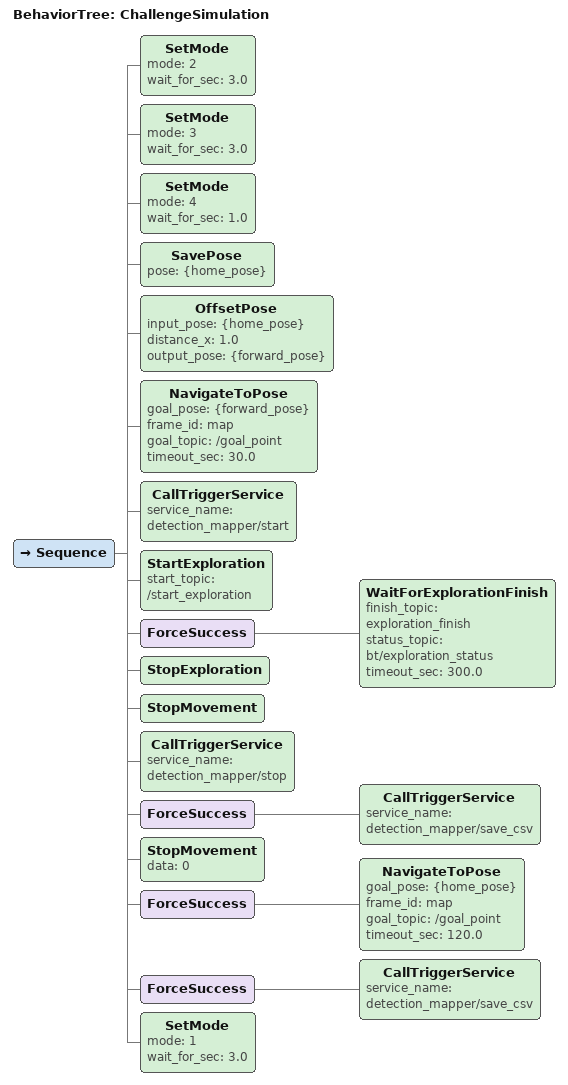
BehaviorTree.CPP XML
<root BTCPP_format="4">
  <BehaviorTree ID="ChallengeSimulation">
    <Sequence>

      <!-- 1. Boot FSM: stand → balance stand → walk -->
      <SetMode mode="2" wait_for_sec="3.0" />
      <SetMode mode="3" wait_for_sec="3.0" />
      <SetMode mode="4" wait_for_sec="1.0" />

      <!-- 2. Capture current pose from /state_estimation as home position -->
      <SavePose pose="{home_pose}" />

      <!-- 3. Move 1 m forward from start position -->
      <OffsetPose input_pose="{home_pose}" distance_x="1.0" output_pose="{forward_pose}" />
      <NavigateToPose
        goal_pose="{forward_pose}"
        frame_id="map"
        goal_topic="/goal_point"
        timeout_sec="30.0" />

      <!-- 5. Reset detection accumulator and start collecting -->
      <CallTriggerService service_name="detection_mapper/start" />

      <!-- 6. Trigger ALO exploration -->
      <StartExploration start_topic="/start_exploration" />

      <!-- 5. Wait for exploration to finish or time out -->
      <ForceSuccess>
        <WaitForExplorationFinish
          finish_topic="exploration_finish"
          status_topic="bt/exploration_status"
          timeout_sec="300.0" />
      </ForceSuccess>

      <!-- 6-7. Stop ALO waypoints and halt pathFollower -->
      <StopExploration />
      <StopMovement />

      <!-- 8-9. Stop detection mapper and persist detections to CSV -->
      <CallTriggerService service_name="detection_mapper/stop" />
      <ForceSuccess>
        <CallTriggerService service_name="detection_mapper/save_csv" />
      </ForceSuccess>

      <!-- 10. Resume movement so far_planner can drive the robot -->
      <StopMovement data="0" />

      <!-- 11. Return home. ForceSuccess absorbs nav failure. -->
      <ForceSuccess>
        <NavigateToPose
          goal_pose="{home_pose}"
          frame_id="map"
          goal_topic="/goal_point"
          timeout_sec="120.0" />
      </ForceSuccess>

      <!-- 12. Final CSV flush after navigation -->
      <ForceSuccess>
        <CallTriggerService service_name="detection_mapper/save_csv" />
      </ForceSuccess>

      <!-- 13. Sit -->
      <SetMode mode="1" wait_for_sec="3.0" />

    </Sequence>
  </BehaviorTree>
</root>
